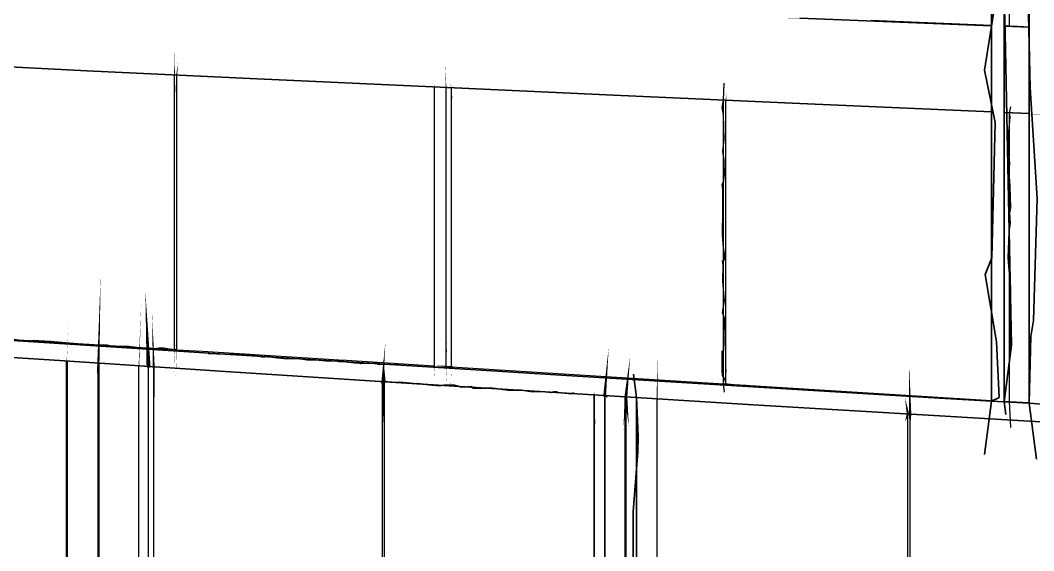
# Model space of a CAD drawing. Header units: inches. Extents: x -877 to 882, y -418 to 410.
# Drawn here: x -398.4 to -281.3, y -240.9 to -179.6 of the extents above; entities that cross this region are included whole.
import ezdxf

# ---------------------------------------------------------------- set-up
doc = ezdxf.new("R2010")
doc.units = ezdxf.units.IN
doc.header["$LTSCALE"] = 0.5
doc.header["$MEASUREMENT"] = 0
doc.layers.get('0').update_dxf_attribs({"lineweight": 18})
for name, color, linetype, lineweight in [('A-Glaz-Assm', 71, 'Continuous', 25), ('A-Glaz-Curt', 52, 'Continuous', 35), ('A-Glaz-Curt-Unit', 51, 'Continuous', 25), ('A-Wall', 113, 'Continuous', 35)]:
    doc.layers.add(name, color=color, linetype=linetype, lineweight=lineweight)

# ---------------------------------------------------------------- blocks, each defined once
blk = doc.blocks.new('*U12')
at = {"color": 7, "linetype": 'Continuous', "lineweight": -3}
for p, q in [((-283.94, -180.26), (-283.14, -180.29)), ((-283.14, -180.29), (-281.81, -180.34)), ((-377.37, -217.86), (-361.61, -218.84)), ((-361.61, -218.84), (-360.75, -218.89)), ((-360.75, -218.89), (-350.55, -219.53)), ((-349.64, -219.66), (-349.22, -219.69)), ((-316.88, -221.62), (-316.54, -221.64)), ((-328.52, -285.54), (-328.52, -223.11)), ((-324.84, -286.45), (-324.84, -223.34))]:
    blk.add_line(p, q, dxfattribs=at)
at = {"layer": 'A-Glaz-Assm', "color": 143, "linetype": 'Continuous', "lineweight": 25}
for p, q in [((-384.73, -315), (-384.73, -219.53)), ((-383.62, -315.14), (-383.62, -219.6)), ((-356.58, -293.88), (-356.58, -221.35)), ((-356.35, -293.91), (-356.35, -221.37))]:
    blk.add_line(p, q, dxfattribs=at)
at = {"layer": 'A-Glaz-Assm', "color": 141, "linetype": 'Continuous', "lineweight": 25}
blk.add_line((-383.02, -290.93), (-383.02, -219.64), dxfattribs=at)
at = {"layer": 'A-Glaz-Curt', "color": 143, "linetype": 'Continuous', "lineweight": 35}
for p, q in [((-286.16, -223.62), (-286.16, 270.95)), ((-284.71, -223.7), (-284.71, 271.19)), ((-281.81, -223.87), (-281.81, 271.68)), ((-308.34, -179.35), (-286.16, -180.22)), ((-286.16, -190.19), (-286.16, -180.22)), ((-286.16, -180.22), (-286.16, -180.22)), ((-284.71, -180.28), (-284.1, -180.25)), ((-284.71, -190.25), (-284.71, -180.28)), ((-284.71, -180.28), (-283.75, -180.32)), ((-283.75, -180.32), (-282.78, -180.36)), ((-282.78, -180.36), (-281.81, -180.39)), ((-281.81, -190.38), (-281.81, -180.39)), ((-281.81, -180.39), (-281.81, -180.39)), ((-409.82, -184.5), (-390.74, -185.42)), ((-390.74, -185.42), (-371.06, -186.36)), ((-371.06, -186.36), (-350.77, -187.3)), ((-350.77, -187.3), (-329.87, -188.25)), ((-329.87, -188.25), (-308.34, -189.22)), ((-308.34, -189.22), (-286.16, -190.19)), ((-286.16, -190.19), (-286.16, -190.19)), ((-284.71, -190.25), (-283.75, -190.29)), ((-283.75, -190.29), (-282.78, -190.34)), ((-282.78, -190.34), (-281.81, -190.38)), ((-281.81, -190.38), (-281.81, -190.38)), ((-409.81, -215.92), (-393.93, -216.96)), ((-412.52, -217.69), (-393.93, -218.93)), ((-393.93, -216.96), (-374.76, -218.2)), ((-393.93, -218.93), (-374.76, -220.18)), ((-374.76, -218.2), (-355.02, -219.44)), ((-374.76, -220.18), (-355.02, -221.45)), ((-355.02, -219.44), (-334.68, -220.7)), ((-334.68, -220.7), (-313.74, -221.98)), ((-355.02, -221.45), (-334.68, -222.73)), ((-313.74, -221.98), (-292.19, -223.26)), ((-334.68, -222.73), (-313.74, -224.03)), ((-332.11, -321.63), (-332.11, -222.89)), ((-330.89, -321.77), (-330.89, -222.97)), ((-328.44, -322.06), (-328.44, -223.12)), ((-327.22, -322.2), (-327.22, -223.19)), ((-292.19, -223.26), (-286.16, -223.62)), ((-286.16, -223.62), (-284.71, -223.7)), ((-284.71, -223.7), (-284.1, -223.66)), ((-284.69, -223.7), (-281.81, -223.87)), ((-313.74, -224.03), (-292.19, -225.33)), ((-281.81, -223.87), (-280.36, -223.96)), ((-292.19, -225.33), (-270.02, -226.65))]:
    blk.add_line(p, q, dxfattribs=at)
at = {"layer": 'A-Glaz-Curt-Unit', "color": 141, "linetype": 'Continuous', "lineweight": 25}
for p, q in [((-284.1, -180.25), (-284.1, -162.02)), ((-300.09, -179.59), (-286.16, -180.17)), ((-284.1, -180.25), (-283.94, -180.26)), ((-348.6, -219.65), (-348.6, -187.4)), ((-284.1, -223.66), (-284.1, -190.28)), ((-409.14, -215.88), (-380.62, -217.66)), ((-380.36, -217.67), (-377.38, -217.86)), ((-348.6, -219.65), (-317.16, -221.61)), ((-316.54, -221.64), (-286.16, -223.53)), ((-284.1, -223.66), (-281.81, -223.79))]:
    blk.add_line(p, q, dxfattribs=at)
at = {"layer": 'A-Glaz-Curt-Unit', "color": 143, "linetype": 'Continuous', "lineweight": 25}
for p, q in [((-380.62, -217.66), (-380.62, -185.9)), ((-380.36, -217.67), (-380.36, -185.92)), ((-350.55, -219.61), (-350.55, -187.31)), ((-349.22, -219.69), (-349.22, -187.37)), ((-317.16, -221.61), (-317.16, -188.82)), ((-316.88, -221.62), (-316.88, -188.83)), ((-380.62, -217.66), (-380.36, -217.67)), ((-350.55, -219.61), (-349.64, -219.66)), ((-349.22, -219.69), (-348.6, -219.65)), ((-317.16, -221.61), (-316.88, -221.62)), ((-295.83, -299.89), (-295.83, -225.11)), ((-295.57, -299.91), (-295.57, -225.13))]:
    blk.add_line(p, q, dxfattribs=at)
at = {"layer": 'A-Wall', "color": 254, "linetype": 'Continuous', "lineweight": 50}
for p, q in [((-393.08, -328.28), (-393.08, -218.99)), ((-389.42, -327.48), (-389.42, -219.23))]:
    blk.add_line(p, q, dxfattribs=at)
blk = doc.blocks.new('New Napkin Sketch')
at = {"layer": 'A-Wall', "color": 141, "linetype": 'Continuous', "lineweight": 25}
for p, q in [((-284.1, -180.25), (-284.1, -162.02)), ((-300.09, -179.59), (-286.16, -180.17)), ((-284.1, -180.25), (-283.94, -180.26)), ((-380.36, -217.67), (-377.38, -217.86)), ((-284.1, -223.66), (-281.81, -223.79))]:
    blk.add_line(p, q, dxfattribs=at)
at = {"layer": 'A-Wall', "color": 143, "linetype": 'Continuous', "lineweight": 35}
for p, q in [((-286.16, -190.19), (-286.16, -180.22)), ((-286.16, -180.22), (-286.16, -180.22)), ((-284.71, -180.28), (-284.1, -180.25)), ((-284.71, -190.25), (-284.71, -180.28)), ((-284.71, -180.28), (-283.75, -180.32)), ((-283.75, -180.32), (-282.78, -180.36)), ((-282.78, -180.36), (-281.81, -180.39)), ((-281.81, -190.38), (-281.81, -180.39)), ((-281.81, -180.39), (-281.81, -180.39)), ((-409.82, -184.5), (-390.74, -185.42)), ((-286.16, -190.19), (-286.16, -190.19)), ((-284.71, -190.25), (-283.75, -190.29)), ((-283.75, -190.29), (-282.78, -190.34)), ((-282.78, -190.34), (-281.81, -190.38)), ((-281.81, -190.38), (-281.81, -190.38)), ((-409.81, -215.92), (-393.93, -216.96)), ((-412.52, -217.69), (-393.93, -218.93)), ((-292.19, -223.26), (-286.16, -223.62)), ((-286.16, -223.62), (-284.71, -223.7)), ((-284.71, -223.7), (-284.1, -223.66)), ((-284.69, -223.7), (-281.81, -223.87)), ((-281.81, -223.87), (-280.36, -223.96))]:
    blk.add_line(p, q, dxfattribs=at)
at = {"layer": 'A-Wall', "color": 7, "linetype": 'Continuous', "lineweight": -3}
for p, q in [((-283.94, -180.26), (-283.14, -180.29)), ((-283.14, -180.29), (-281.81, -180.34)), ((-377.37, -217.86), (-361.61, -218.84)), ((-361.61, -218.84), (-360.75, -218.89)), ((-360.75, -218.89), (-350.55, -219.53)), ((-349.64, -219.66), (-349.22, -219.69)), ((-316.88, -221.62), (-316.54, -221.64))]:
    blk.add_line(p, q, dxfattribs=at)
at = {"layer": 'A-Wall', "color": 143, "linetype": 'Continuous', "lineweight": 25}
for p, q in [((-380.62, -217.66), (-380.36, -217.67)), ((-350.55, -219.61), (-349.64, -219.66)), ((-349.22, -219.69), (-348.6, -219.65)), ((-317.16, -221.61), (-316.88, -221.62))]:
    blk.add_line(p, q, dxfattribs=at)
at = {"layer": 'A-Wall', "color": 143, "linetype": 'Continuous', "lineweight": 35, "extrusion": (0, 0, -1)}
for points in [[(287, -229.79), (286.16, -223.62), (285.3, -223.18), (285.61, -216.78), (286.9, -208.98), (286.12, -207.05), (285.74, -191.4), (287, -185.37), (285.96, -178.8), (286.44, -166.69), (286.77, -162.46), (285.38, -161.97), (286.79, -157.06), (285.69, -138.25), (285.87, -124.1), (287.08, -106.94), (286.03, -97.86), (286.95, -85.21), (287.04, -83.21), (286.69, -68.54), (286.07, -61.47), (285.79, -44.9)], [(280.97, -230.32), (281.81, -223.87), (281.62, -216.13), (281.32, -214.31), (280.89, -200.2), (281.71, -187.42), (282.06, -172.18), (280.91, -169.32), (282.52, -169.04), (281.35, -163.41), (282.52, -152.68), (282.35, -145.41), (282.26, -135.34), (281.27, -127.74), (281.18, -112.76), (280.94, -97.55), (282.1, -79.29), (281.63, -68.27), (280.97, -57.12), (280.95, -56.31), (281.21, -56.09), (282.72, -37.93)], [(284.51, -225.17), (284.71, -223.7), (283.86, -217.16), (284.24, -198.32), (284.63, -179.2), (285.35, -171.23), (285.35, -166.39), (283.87, -156.95), (283.92, -138.18), (284.81, -128.39), (284.32, -122.19), (284.27, -120.32), (283.94, -114.33), (283.89, -99.96), (284.99, -82.83), (285.13, -72.85), (283.95, -63.76), (284.84, -60.3), (283.92, -50.6), (284.84, -39.42)], [(376.73, -218.11), (374.76, -218.2), (374.19, -218.21), (373.31, -218.2), (371.37, -218.33), (370.27, -218.53), (370.16, -218.43), (368.71, -218.63), (367.59, -218.73), (366.29, -218.68), (366.02, -218.72), (365.33, -218.83), (364.27, -218.86), (363.14, -218.95), (361.68, -218.98), (361.58, -219.02), (361.01, -219.03), (360.55, -219.1), (359.38, -219.22), (359.35, -219.11), (359.1, -219.25), (357.28, -219.24), (357.08, -219.34), (356.27, -219.36), (355.02, -219.44), (354.46, -219.44)], [(356.45, -221.33), (355.02, -221.45), (354.58, -221.43), (352.59, -221.62), (352.54, -221.58), (351.21, -221.75), (349.96, -221.85), (349.5, -221.79), (348.28, -221.79), (347.4, -222.01), (346.27, -221.94), (346.17, -222.08), (346.05, -222.11), (345.14, -222.16), (344.1, -222.08), (342.08, -222.35), (340.49, -222.37), (339.18, -222.54), (338.12, -222.49), (337.02, -222.62), (336.78, -222.55), (336.47, -222.55), (336.32, -222.62), (334.74, -222.76), (334.68, -222.73), (334.4, -222.67)], [(327.58, -246.24), (327.6, -236.41), (327.04, -229.47), (327, -227.69), (327.22, -223.19), (327.54, -220.5)]]:
    blk.add_lwpolyline(points, dxfattribs=at)
for points in [[(309.77, -179.35, 0, 0.0717, 0), (308.34, -179.35, 0.0717, 0, 0), (306.54, -179.36, 0, 0, 0), (304.5, -179.47, 0, 0, 0), (303.23, -179.54, 0, 0, 0), (301.72, -179.54, 0, 0, 0), (299.99, -179.58, 0, 0, 0), (299.26, -179.68, 0, 0, 0), (298.11, -179.69, 0, 0, 0), (295.97, -179.75, 0, 0, 0), (293.79, -179.99, 0, 0, 0), (293.37, -179.86, 0, 0, 0), (293.26, -179.88, 0, 0, 0), (292.73, -180.02, 0, 0, 0), (291.44, -180.1, 0, 0, 0), (290.11, -180.14, 0, 0, 0), (289.84, -180.11, 0, 0, 0), (288.33, -180.11, 0, 0, 0), (287.05, -180.12, 0, 0.0464, 0), (286.16, -180.22, 0.0464, 0, 0), (286.12, -180.21, 0, 0, 0)], [(392.37, -185.29, 0, 0.00691, 0), (390.74, -185.42, 0.00691, 0, 0), (389.46, -185.53, 0, 0, 0), (389.28, -185.57, 0, 0, 0), (388.1, -185.59, 0, 0, 0), (386.34, -185.54, 0, 0, 0), (386.12, -185.72, 0, 0, 0), (384.98, -185.75, 0, 0, 0), (384.72, -185.71, 0, 0, 0), (382.84, -185.8, 0, 0, 0), (381.39, -185.87, 0, 0, 0), (381.08, -185.91, 0, 0, 0), (379.98, -185.94, 0, 0, 0), (378.17, -185.95, 0, 0, 0), (377.89, -186.12, 0, 0, 0), (376.15, -186.08, 0, 0, 0), (375.7, -186.11, 0, 0, 0), (375, -186.07, 0, 0, 0), (374.15, -186.13, 0, 0, 0), (373.88, -186.32, 0, 0, 0), (372.76, -186.24, 0, 0.0852, 0), (371.06, -186.36, 0.0852, 0, 0), (370.84, -186.31, 0, 0, 0)], [(372.09, -186.28, 0, 0.0275, 0), (371.06, -186.36, 0.0275, 0, 0), (369.92, -186.31, 0, 0, 0), (369.48, -186.37, 0, 0, 0), (368.78, -186.45, 0, 0, 0), (367.83, -186.51, 0, 0, 0), (366.19, -186.59, 0, 0, 0), (364.69, -186.65, 0, 0, 0), (362.73, -186.77, 0, 0, 0), (362.59, -186.67, 0, 0, 0), (361.96, -186.85, 0, 0, 0), (361.02, -186.84, 0, 0, 0), (360.44, -186.87, 0, 0, 0), (359.51, -186.91, 0, 0, 0), (357.85, -187.03, 0, 0, 0), (357.23, -187.1, 0, 0, 0), (357.17, -186.93, 0, 0, 0), (356.41, -187.07, 0, 0, 0), (355.38, -187.13, 0, 0, 0), (354.73, -187.21, 0, 0, 0), (353.89, -187.07, 0, 0, 0), (353.06, -187.26, 0, 0, 0), (351.91, -187.26, 0, 0.0947, 0), (350.77, -187.3, 0.0947, 0, 0), (350.67, -187.39, 0, 0, 0)], [(352.43, -187.3, 0, 0.0405, 0), (350.77, -187.3, 0.0405, 0, 0), (350.11, -187.34, 0, 0, 0), (349.12, -187.3, 0, 0, 0), (347.58, -187.36, 0, 0, 0), (346.51, -187.48, 0, 0, 0), (345.3, -187.45, 0, 0, 0), (345.25, -187.61, 0, 0, 0), (343.61, -187.73, 0, 0, 0), (341.82, -187.76, 0, 0, 0), (340.57, -187.85, 0, 0, 0), (338.71, -187.8, 0, 0, 0), (337.29, -187.88, 0, 0, 0), (336.89, -187.96, 0, 0, 0), (336.46, -187.99, 0, 0, 0), (335.2, -188, 0, 0, 0), (333.58, -188.09, 0, 0, 0), (333.22, -188.16, 0, 0, 0), (331.75, -188.21, 0, 0, 0), (331.19, -188.14, 0, 0.0971, 0), (329.87, -188.25, 0.0971, 0, 0), (328.2, -188.34, 0, 0, 0)], [(331.82, -188.18, 0, 0.0227, 0), (329.87, -188.25, 0.0227, 0, 0), (329.35, -188.22, 0, 0, 0), (328.26, -188.33, 0, 0, 0), (327.94, -188.45, 0, 0, 0), (326.99, -188.35, 0, 0, 0), (325.75, -188.41, 0, 0, 0), (323.73, -188.43, 0, 0, 0), (322.31, -188.49, 0, 0, 0), (320.2, -188.67, 0, 0, 0), (319.98, -188.6, 0, 0, 0), (318.6, -188.67, 0, 0, 0), (317.49, -188.73, 0, 0, 0), (316.22, -188.96, 0, 0, 0), (315.53, -188.96, 0, 0, 0), (315.42, -188.93, 0, 0, 0), (314.15, -188.87, 0, 0, 0), (312.02, -189.04, 0, 0, 0), (309.9, -189.07, 0, 0.0448, 0), (308.34, -189.22, 0.0448, 0, 0), (307.84, -189.28, 0, 0, 0)], [(308.54, -189.27, 0, 0.102, 0), (308.34, -189.22, 0.102, 0, 0), (306.14, -189.35, 0, 0, 0), (304.91, -189.37, 0, 0, 0), (304.18, -189.35, 0, 0, 0), (302.17, -189.43, 0, 0, 0), (300.15, -189.66, 0, 0, 0), (299.12, -189.64, 0, 0, 0), (298, -189.61, 0, 0, 0), (296.08, -189.72, 0, 0, 0), (295.73, -189.85, 0, 0, 0), (295.73, -189.86, 0, 0, 0), (295.59, -189.73, 0, 0, 0), (294.14, -189.79, 0, 0, 0), (293.17, -189.91, 0, 0, 0), (292.36, -189.88, 0, 0, 0), (291.31, -189.93, 0, 0, 0), (290.24, -189.92, 0, 0, 0), (289.46, -189.96, 0, 0, 0), (289.32, -189.95, 0, 0, 0), (288.66, -190.18, 0, 0, 0), (287.42, -190.09, 0, 0.0589, 0), (286.16, -190.19, 0.0589, 0, 0), (286.16, -190.13, 0, 0, 0)], [(282.63, -190.44, 0, 0.0531, 0), (280.36, -190.44, 0.0531, 0, 0), (280.24, -190.46, 0, 0, 0), (279.32, -190.41, 0, 0, 0), (278.98, -190.47, 0, 0, 0), (278.3, -190.49, 0, 0, 0), (276.65, -190.53, 0, 0, 0), (276.28, -190.65, 0, 0, 0), (276.1, -190.58, 0, 0, 0), (274.37, -190.62, 0, 0, 0), (272.99, -190.84, 0, 0, 0), (271.74, -190.85, 0, 0, 0), (271.39, -190.81, 0, 0, 0), (269.37, -191.02, 0, 0, 0), (268.43, -191.03, 0, 0, 0), (267.34, -190.99, 0, 0, 0), (265.42, -191.13, 0, 0, 0), (263.94, -191.19, 0, 0, 0), (261.76, -191.19, 0, 0, 0), (261.74, -191.16, 0, 0, 0), (259.69, -191.25, 0, 0, 0), (257.44, -191.48, 0, 0.0592, 0), (257.11, -191.44, 0.0592, 0, 0), (255.37, -191.47, 0, 0, 0)], [(393.98, -216.88, 0, 0.0241, 0), (393.93, -216.96, 0.0241, 0, 0), (393.02, -217.07, 0, 0, 0), (391.49, -217.06, 0, 0, 0), (390.66, -217.17, 0, 0, 0), (388.94, -217.28, 0, 0, 0), (387.09, -217.31, 0, 0, 0), (386.24, -217.38, 0, 0, 0), (385.58, -217.49, 0, 0, 0), (383.75, -217.67, 0, 0, 0), (382.55, -217.64, 0, 0, 0), (380.82, -217.75, 0, 0, 0), (379.7, -217.94, 0, 0, 0), (378.1, -217.98, 0, 0, 0), (377.46, -218.01, 0, 0, 0), (376.15, -218.18, 0, 0, 0), (375.83, -218.16, 0, 0, 0), (375.35, -218.24, 0, 0, 0), (375.01, -218.23, 0, 0.0886, 0), (374.76, -218.2, 0.0886, 0, 0), (373.3, -218.35, 0, 0, 0)], [(331.11, -324.39, 0, 0.0344, 0), (330.89, -321.77, 0.0344, 0, 0), (331.35, -320.45, 0, 0, 0), (330.72, -315.14, 0, 0, 0), (330.64, -307.4, 0, 0, 0), (330.5, -298.97, 0, 0, 0), (330.91, -294.05, 0, 0, 0), (331.28, -290.47, 0, 0, 0), (331.27, -288.48, 0, 0, 0), (330.56, -282.75, 0, 0, 0), (330.97, -281.75, 0, 0, 0), (330.53, -274.95, 0, 0, 0), (330.44, -267.98, 0, 0, 0), (331.04, -258.41, 0, 0, 0), (331.17, -249.35, 0, 0, 0), (330.46, -240.71, 0, 0, 0), (330.99, -231.1, 0, 0, 0), (330.5, -223.21, 0, 0.327, 0), (330.89, -222.97, 0.327, 0, 0), (330.43, -217.44, 0, 0, 0)], [(395.72, -218.89, 0, 0.0811, 0), (393.93, -218.93, 0.0811, 0, 0), (392.12, -219.03, 0, 0, 0), (391.8, -218.99, 0, 0, 0), (390.79, -219.07, 0, 0, 0), (389.27, -219.19, 0, 0, 0), (387.77, -219.33, 0, 0, 0), (386.07, -219.38, 0, 0, 0), (385.6, -219.55, 0, 0, 0), (385.43, -219.52, 0, 0, 0), (383.56, -219.68, 0, 0, 0), (383.12, -219.73, 0, 0, 0), (382.23, -219.79, 0, 0, 0), (382.16, -219.66, 0, 0, 0), (382.09, -219.71, 0, 0, 0), (380.89, -219.83, 0, 0, 0), (380.41, -219.9, 0, 0, 0), (379.31, -219.9, 0, 0, 0), (378.3, -219.94, 0, 0, 0), (376.55, -220.15, 0, 0, 0), (375.23, -220.14, 0, 0, 0), (375.12, -220.22, 0, 0.0918, 0), (374.76, -220.18, 0.0918, 0, 0), (372.9, -220.4, 0, 0, 0)], [(328.7, -326.14, 0, 0.441, 0), (328.44, -322.06, 0.441, 0, 0), (328.84, -317.29, 0, 0, 0), (328.53, -309.6, 0, 0, 0), (328.3, -301.22, 0, 0, 0), (328.75, -297.25, 0, 0, 0), (328, -290.58, 0, 0, 0), (328.7, -282.25, 0, 0, 0), (328.56, -278, 0, 0, 0), (328.33, -272.36, 0, 0, 0), (328.37, -265.16, 0, 0, 0), (328.07, -261.36, 0, 0, 0), (328.86, -258.88, 0, 0, 0), (328.25, -249.18, 0, 0, 0), (328.43, -247.45, 0, 0, 0), (328.19, -237.76, 0, 0, 0), (328.18, -231.78, 0, 0, 0), (328.53, -230.1, 0, 0, 0), (328.61, -229.27, 0, 0, 0), (328.09, -226.54, 0, 0.34, 0), (328.44, -223.12, 0.34, 0, 0), (327.95, -218.5, 0, 0, 0)], [(375.26, -220.18, 0, 0.0524, 0), (374.76, -220.18, 0.0524, 0, 0), (374.69, -220.11, 0, 0, 0), (373.89, -220.25, 0, 0, 0), (373.08, -220.38, 0, 0, 0), (371.74, -220.34, 0, 0, 0), (369.98, -220.55, 0, 0, 0), (369.84, -220.58, 0, 0, 0), (368.94, -220.57, 0, 0, 0), (367.64, -220.56, 0, 0, 0), (365.91, -220.69, 0, 0, 0), (364.39, -220.9, 0, 0, 0), (363.86, -220.92, 0, 0, 0), (363.81, -220.95, 0, 0, 0), (361.98, -220.92, 0, 0, 0), (361.33, -220.99, 0, 0, 0), (360.94, -221.05, 0, 0, 0), (360.94, -221.01, 0, 0, 0), (359.83, -221.06, 0, 0, 0), (359.29, -221.17, 0, 0, 0), (358.51, -221.13, 0, 0, 0), (358.22, -221.33, 0, 0, 0), (356.55, -221.29, 0, 0.052, 0), (355.02, -221.45, 0.052, 0, 0), (354.78, -221.52, 0, 0, 0)], [(355.48, -219.49, 0, 0.0206, 0), (355.02, -219.44, 0.0206, 0, 0), (353.73, -219.58, 0, 0, 0), (352.62, -219.62, 0, 0, 0), (350.8, -219.63, 0, 0, 0), (350.54, -219.8, 0, 0, 0), (349.76, -219.69, 0, 0, 0), (349.33, -219.75, 0, 0, 0), (349.13, -219.73, 0, 0, 0), (347.97, -219.87, 0, 0, 0), (347.4, -219.87, 0, 0, 0), (347.22, -219.91, 0, 0, 0), (347.06, -219.88, 0, 0, 0), (346.46, -219.97, 0, 0, 0), (345.76, -220.05, 0, 0, 0), (344.31, -220.14, 0, 0, 0), (343.79, -220.2, 0, 0, 0), (342.28, -220.23, 0, 0, 0), (342.06, -220.3, 0, 0, 0), (340.34, -220.34, 0, 0, 0), (338.37, -220.45, 0, 0, 0), (336.47, -220.68, 0, 0, 0), (335.29, -220.72, 0, 0.1, 0), (334.68, -220.7, 0.1, 0, 0), (334.31, -220.79, 0, 0, 0)], [(335.26, -220.62, 0, 0.0098, 0), (334.68, -220.7, 0.0098, 0, 0), (334.22, -220.63, 0, 0, 0), (333.7, -220.77, 0, 0, 0), (333.06, -220.84, 0, 0, 0), (332.42, -220.8, 0, 0, 0), (332.25, -220.8, 0, 0, 0), (331.59, -220.93, 0, 0, 0), (330, -220.97, 0, 0, 0), (328.29, -221.05, 0, 0, 0), (326.93, -221.15, 0, 0, 0), (325.34, -221.26, 0, 0, 0), (323.4, -221.29, 0, 0, 0), (321.89, -221.53, 0, 0, 0), (321.62, -221.5, 0, 0, 0), (319.85, -221.62, 0, 0, 0), (319.29, -221.56, 0, 0, 0), (317.86, -221.79, 0, 0, 0), (316.46, -221.72, 0, 0, 0), (315.44, -221.82, 0, 0, 0), (314.41, -221.94, 0, 0.0365, 0), (313.74, -221.98, 0.0365, 0, 0), (312.84, -222.11, 0, 0, 0)], [(336.68, -222.55, 0, 0.0405, 0), (334.68, -222.73, 0.0405, 0, 0), (333.07, -222.88, 0, 0, 0), (332.48, -222.77, 0, 0, 0), (330.82, -223.03, 0, 0, 0), (330.67, -222.92, 0, 0, 0), (329.59, -222.98, 0, 0, 0), (328.38, -223.2, 0, 0, 0), (326.48, -223.16, 0, 0, 0), (324.49, -223.31, 0, 0, 0), (322.67, -223.39, 0, 0, 0), (321.91, -223.56, 0, 0, 0), (319.85, -223.62, 0, 0, 0), (318.29, -223.83, 0, 0, 0), (316.55, -223.84, 0, 0, 0), (315.81, -223.85, 0, 0, 0), (314.27, -224, 0, 0, 0), (313.86, -223.99, 0, 0.0628, 0), (313.74, -224.03, 0.0628, 0, 0), (312.61, -224.04, 0, 0, 0)], [(331.78, -330.95, 0, 0.332, 0), (332.11, -321.63, 0.332, 0, 0), (332.36, -314.72, 0, 0, 0), (332.43, -311.33, 0, 0, 0), (331.97, -305.42, 0, 0, 0), (332.13, -304.53, 0, 0, 0), (332.57, -295.92, 0, 0, 0), (331.76, -290.99, 0, 0, 0), (331.72, -282.66, 0, 0, 0), (331.9, -273.67, 0, 0, 0), (331.75, -268.66, 0, 0, 0), (332.08, -260.7, 0, 0, 0), (332.44, -252.17, 0, 0, 0), (331.81, -252.04, 0, 0, 0), (332.5, -242.57, 0, 0, 0), (332.11, -238.71, 0, 0, 0), (331.91, -235.58, 0, 0, 0), (331.97, -226.65, 0, 0.119, 0), (332.11, -222.89, 0.119, 0, 0), (332.11, -222.59, 0, 0, 0)], [(314.25, -221.85, 0, 0.0525, 0), (313.74, -221.98, 0.0525, 0, 0), (312.57, -222.05, 0, 0, 0), (312.01, -221.98, 0, 0, 0), (309.94, -222.25, 0, 0, 0), (308.66, -222.29, 0, 0, 0), (307.54, -222.38, 0, 0, 0), (307.06, -222.42, 0, 0, 0), (306.18, -222.37, 0, 0, 0), (305.74, -222.42, 0, 0, 0), (304.52, -222.49, 0, 0, 0), (303.23, -222.65, 0, 0, 0), (302.18, -222.77, 0, 0, 0), (300.25, -222.79, 0, 0, 0), (300.18, -222.86, 0, 0, 0), (298.91, -222.96, 0, 0, 0), (298.26, -222.91, 0, 0, 0), (297.4, -222.94, 0, 0, 0), (297.23, -222.87, 0, 0, 0), (295.94, -223.02, 0, 0, 0), (293.89, -223.25, 0, 0, 0), (293.69, -223.2, 0, 0, 0), (292.54, -223.25, 0, 0.0242, 0), (292.19, -223.26, 0.0242, 0, 0), (291.03, -223.25, 0, 0, 0)], [(315.48, -223.99, 0, 0.0548, 0), (313.74, -224.03, 0.0548, 0, 0), (313.34, -224.11, 0, 0, 0), (311.26, -224.17, 0, 0, 0), (310.75, -224.21, 0, 0, 0), (310.41, -224.13, 0, 0, 0), (308.96, -224.27, 0, 0, 0), (307.39, -224.31, 0, 0, 0), (305.58, -224.46, 0, 0, 0), (303.78, -224.67, 0, 0, 0), (302.56, -224.65, 0, 0, 0), (300.88, -224.8, 0, 0, 0), (299.8, -224.84, 0, 0, 0), (298.87, -224.97, 0, 0, 0), (296.89, -225.05, 0, 0, 0), (295.77, -225.17, 0, 0, 0), (295.53, -225.04, 0, 0, 0), (294.65, -225.24, 0, 0, 0), (292.56, -225.25, 0, 0, 0), (292.5, -225.37, 0, 0, 0), (292.25, -225.28, 0, 0.0641, 0), (292.19, -225.33, 0.0641, 0, 0), (290.38, -225.35, 0, 0, 0)], [(293.07, -225.27, 0, 0.105, 0), (292.19, -225.33, 0.105, 0, 0), (291.9, -225.29, 0, 0, 0), (289.98, -225.44, 0, 0, 0), (288.88, -225.45, 0, 0, 0), (288.3, -225.52, 0, 0, 0), (287.29, -225.72, 0, 0, 0), (285.72, -225.72, 0, 0, 0), (284.69, -225.81, 0, 0, 0), (284.17, -225.72, 0, 0, 0), (282.51, -225.83, 0, 0, 0), (281.91, -225.95, 0, 0, 0), (279.71, -226.04, 0, 0, 0), (278.19, -226.11, 0, 0, 0), (276.54, -226.36, 0, 0, 0), (274.37, -226.43, 0, 0, 0), (273.03, -226.39, 0, 0, 0), (271.24, -226.53, 0, 0, 0), (270.3, -226.72, 0, 0.0348, 0), (270.02, -226.65, 0.0348, 0, 0), (268.89, -226.69, 0, 0, 0)]]:
    blk.add_lwpolyline(points, format="xyseb", dxfattribs=at)
at = {"layer": 'A-Wall', "color": 143, "linetype": 'Continuous', "lineweight": 25, "extrusion": (0, 0, -1)}
for points in [[(380.7, -220.31, 0, 0.0412, 0), (380.62, -217.66, 0.0412, 0, 0), (380.51, -216.95, 0, 0, 0), (380.53, -214.1, 0, 0, 0), (380.62, -212.54, 0, 0, 0), (380.66, -209.95, 0, 0, 0), (380.68, -206.98, 0, 0, 0), (380.55, -206.65, 0, 0, 0), (380.6, -204.86, 0, 0, 0), (380.52, -202.63, 0, 0, 0), (380.62, -200.95, 0, 0, 0), (380.64, -197.82, 0, 0, 0), (380.7, -196.7, 0, 0, 0), (380.69, -194.38, 0, 0, 0), (380.49, -194, 0, 0, 0), (380.76, -193.1, 0, 0, 0), (380.51, -192.71, 0, 0, 0), (380.59, -191.01, 0, 0, 0), (380.51, -188.41, 0, 0.101, 0), (380.62, -185.9, 0.101, 0, 0), (380.63, -182.82, 0, 0, 0)], [(380.47, -220.78, 0, 0.0435, 0), (380.36, -217.67, 0.0435, 0, 0), (380.42, -216.9, 0, 0, 0), (380.47, -213.84, 0, 0, 0), (380.2, -210.73, 0, 0, 0), (380.43, -208.03, 0, 0, 0), (380.24, -205, 0, 0, 0), (380.26, -203.6, 0, 0, 0), (380.44, -201.08, 0, 0, 0), (380.42, -200.66, 0, 0, 0), (380.51, -197.66, 0, 0, 0), (380.51, -196.42, 0, 0, 0), (380.22, -195.26, 0, 0, 0), (380.27, -195.05, 0, 0, 0), (380.22, -193.68, 0, 0, 0), (380.35, -193.59, 0, 0, 0), (380.49, -190.64, 0, 0, 0), (380.38, -190.12, 0, 0, 0), (380.42, -189.05, 0, 0, 0), (380.37, -188.14, 0, 0, 0), (380.36, -187.38, 0, 0.136, 0), (380.36, -185.92, 0.136, 0, 0), (380.23, -184.56, 0, 0, 0)], [(349.07, -222.29, 0, 0.0351, 0), (349.22, -219.69, 0.0351, 0, 0), (349.09, -216.71, 0, 0, 0), (349.19, -213.83, 0, 0, 0), (349.16, -213.2, 0, 0, 0), (349.25, -211.61, 0, 0, 0), (349.17, -210.22, 0, 0, 0), (349.34, -208.92, 0, 0, 0), (349.35, -208.52, 0, 0, 0), (349.18, -208.43, 0, 0, 0), (349.13, -207.51, 0, 0, 0), (349.32, -205.74, 0, 0, 0), (349.13, -205.56, 0, 0, 0), (349.08, -203.45, 0, 0, 0), (349.09, -200.59, 0, 0, 0), (349.31, -198.94, 0, 0, 0), (349.35, -198.7, 0, 0, 0), (349.08, -196.01, 0, 0, 0), (349.07, -192.94, 0, 0, 0), (349.15, -190.67, 0, 0, 0), (349.26, -189.17, 0, 0, 0), (349.15, -188.72, 0, 0.0727, 0), (349.22, -187.37, 0.0727, 0, 0), (349.36, -184.52, 0, 0, 0)], [(350.62, -221.04, 0, 0.0485, 0), (350.55, -219.61, 0.0485, 0, 0), (350.52, -219.28, 0, 0, 0), (350.47, -218.12, 0, 0, 0), (350.53, -216.01, 0, 0, 0), (350.67, -213.19, 0, 0, 0), (350.43, -212.3, 0, 0, 0), (350.39, -209.14, 0, 0, 0), (350.65, -209.05, 0, 0, 0), (350.4, -205.99, 0, 0, 0), (350.4, -203.85, 0, 0, 0), (350.48, -200.97, 0, 0, 0), (350.68, -198.49, 0, 0, 0), (350.5, -196.8, 0, 0, 0), (350.42, -193.73, 0, 0, 0), (350.62, -191.11, 0, 0, 0), (350.51, -188.33, 0, 0.0265, 0), (350.55, -187.31, 0.0265, 0, 0), (350.56, -185.75, 0, 0, 0)], [(316.97, -221.7, 0, 0.0438, 0), (316.88, -221.62, 0.0438, 0, 0), (316.77, -219.28, 0, 0, 0), (316.93, -216.2, 0, 0, 0), (316.89, -213.86, 0, 0, 0), (316.8, -210.78, 0, 0, 0), (316.99, -207.77, 0, 0, 0), (317.02, -205.82, 0, 0, 0), (316.82, -204.87, 0, 0, 0), (316.82, -202.32, 0, 0, 0), (316.94, -199.39, 0, 0, 0), (316.74, -199.15, 0, 0, 0), (316.89, -196.39, 0, 0, 0), (316.84, -196.29, 0, 0, 0), (317.04, -193.6, 0, 0, 0), (316.95, -191.76, 0, 0.0966, 0), (316.88, -188.83, 0.0966, 0, 0), (316.8, -188.02, 0, 0, 0)], [(383.44, -317.85, 0, 0.334, 0), (383.62, -315.14, 0.334, 0, 0), (383.89, -313.63, 0, 0, 0), (383.43, -312.88, 0, 0, 0), (383.72, -303.93, 0, 0, 0), (383.25, -294.69, 0, 0, 0), (383.94, -290.08, 0, 0, 0), (383.66, -287.79, 0, 0, 0), (383.46, -279.47, 0, 0, 0), (384.07, -273.29, 0, 0, 0), (383.23, -267.3, 0, 0, 0), (383.37, -258.06, 0, 0, 0), (383.8, -256.84, 0, 0, 0), (383.94, -248.87, 0, 0, 0), (384.01, -246.34, 0, 0, 0), (383.91, -237.08, 0, 0, 0), (383.51, -229.6, 0, 0, 0), (383.61, -225.08, 0, 0, 0), (383.54, -223.18, 0, 0, 0), (383.73, -219.86, 0, 0.465, 0), (383.62, -219.6, 0.465, 0, 0), (383.99, -210.94, 0, 0, 0)], [(384.94, -315.24, 0, 0.234, 0), (384.73, -315, 0.234, 0, 0), (384.48, -314.3, 0, 0, 0), (384.94, -304.93, 0, 0, 0), (384.32, -303.98, 0, 0, 0), (384.53, -297.54, 0, 0, 0), (384.31, -290.31, 0, 0, 0), (384.5, -284.57, 0, 0, 0), (384.4, -284.14, 0, 0, 0), (384.34, -277.37, 0, 0, 0), (384.56, -275.42, 0, 0, 0), (385.17, -271.51, 0, 0, 0), (385.09, -271.44, 0, 0, 0), (384.63, -267.65, 0, 0, 0), (384.75, -263.41, 0, 0, 0), (384.39, -262.61, 0, 0, 0), (384.35, -254.61, 0, 0, 0), (384.58, -245.87, 0, 0, 0), (384.75, -237.01, 0, 0, 0), (384.91, -233.75, 0, 0, 0), (384.84, -224.71, 0, 0.0738, 0), (384.73, -219.53, 0.0738, 0, 0), (384.46, -212.16, 0, 0, 0)], [(356.68, -300.37, 0, 0.231, 0), (356.58, -293.88, 0.231, 0, 0), (356.75, -292.54, 0, 0, 0), (356.25, -289.32, 0, 0, 0), (356.36, -288.09, 0, 0, 0), (356.59, -281.17, 0, 0, 0), (356.7, -276.06, 0, 0, 0), (356.92, -273.64, 0, 0, 0), (356.86, -268.26, 0, 0, 0), (356.46, -267.91, 0, 0, 0), (356.29, -261.25, 0, 0, 0), (356.55, -257.22, 0, 0, 0), (356.9, -252.78, 0, 0, 0), (356.33, -245.73, 0, 0, 0), (356.58, -243.36, 0, 0, 0), (356.35, -237.56, 0, 0, 0), (356.32, -234.32, 0, 0, 0), (356.4, -227.21, 0, 0.248, 0), (356.58, -221.35, 0.248, 0, 0), (356.24, -216.79, 0, 0, 0)], [(356.42, -298.01, 0, 0.347, 0), (356.35, -293.91, 0.347, 0, 0), (356.03, -288.26, 0, 0, 0), (356.06, -286.06, 0, 0, 0), (356.66, -284.12, 0, 0, 0), (356.7, -280.74, 0, 0, 0), (356.35, -276.85, 0, 0, 0), (356.68, -274.24, 0, 0, 0), (356.66, -267.96, 0, 0, 0), (356, -266.36, 0, 0, 0), (356.3, -260.2, 0, 0, 0), (356.35, -255.16, 0, 0, 0), (356.16, -247.94, 0, 0, 0), (356.65, -244.55, 0, 0, 0), (356.34, -240.2, 0, 0, 0), (356.01, -237.02, 0, 0, 0), (356.31, -232.84, 0, 0, 0), (356.4, -230.35, 0, 0, 0), (356.25, -227.69, 0, 0, 0), (356.28, -225.86, 0, 0, 0), (356.04, -221.47, 0, 0.278, 0), (356.35, -221.37, 0.278, 0, 0), (356.49, -218.53, 0, 0, 0)], [(295.31, -303.66, 0, 0.0223, 0), (295.57, -299.91, 0.0223, 0, 0), (295.53, -296.54, 0, 0, 0), (295.22, -293.94, 0, 0, 0), (295.78, -293.02, 0, 0, 0), (295.3, -289.95, 0, 0, 0), (295.75, -287.68, 0, 0, 0), (295.32, -286.13, 0, 0, 0), (295.8, -281.65, 0, 0, 0), (295.58, -275.2, 0, 0, 0), (295.76, -274.86, 0, 0, 0), (295.51, -267.94, 0, 0, 0), (295.49, -262.49, 0, 0, 0), (295.27, -260.9, 0, 0, 0), (295.86, -256.74, 0, 0, 0), (295.62, -256.27, 0, 0, 0), (295.64, -249.82, 0, 0, 0), (295.57, -242.84, 0, 0, 0), (295.91, -235.65, 0, 0, 0), (295.86, -230.28, 0, 0, 0), (295.66, -227.7, 0, 0.256, 0), (295.57, -225.13, 0.256, 0, 0), (295.69, -219.37, 0, 0, 0)], [(295.53, -303.02, 0, 0.183, 0), (295.83, -299.89, 0.183, 0, 0), (295.61, -296.99, 0, 0, 0), (295.81, -296, 0, 0, 0), (295.54, -289.85, 0, 0, 0), (295.46, -286.85, 0, 0, 0), (295.53, -283.78, 0, 0, 0), (296.01, -282.82, 0, 0, 0), (295.66, -280.25, 0, 0, 0), (295.87, -275.53, 0, 0, 0), (295.6, -268.46, 0, 0, 0), (295.75, -261.32, 0, 0, 0), (296.18, -255.91, 0, 0, 0), (295.71, -251.9, 0, 0, 0), (295.91, -247.49, 0, 0, 0), (296.16, -243.75, 0, 0, 0), (295.75, -237.72, 0, 0, 0), (295.53, -234.89, 0, 0, 0), (296.12, -229.88, 0, 0, 0), (296.18, -226.02, 0, 0.283, 0), (295.83, -225.11, 0.283, 0, 0), (296.18, -223.21, 0, 0, 0)]]:
    blk.add_lwpolyline(points, format="xyseb", dxfattribs=at)
at = {"layer": 'A-Wall', "color": 141, "linetype": 'Continuous', "lineweight": 25, "extrusion": (0, 0, -1)}
for points in [[(348.72, -222.78, 0, 0.0126, 0), (348.6, -219.65, 0.0126, 0, 0), (348.75, -218.36, 0, 0, 0), (348.52, -216.01, 0, 0, 0), (348.74, -212.81, 0, 0, 0), (348.47, -210.62, 0, 0, 0), (348.45, -209.62, 0, 0, 0), (348.69, -206.45, 0, 0, 0), (348.55, -203.26, 0, 0, 0), (348.52, -201.66, 0, 0, 0), (348.69, -200.97, 0, 0, 0), (348.56, -198.81, 0, 0, 0), (348.67, -198.12, 0, 0, 0), (348.73, -195.08, 0, 0, 0), (348.68, -191.85, 0, 0, 0), (348.49, -188.96, 0, 0.0701, 0), (348.6, -187.4, 0.0701, 0, 0), (348.74, -186.95, 0, 0, 0)], [(383, -296.02, 0, 0.291, 0), (383.02, -290.93, 0.291, 0, 0), (383.16, -284.98, 0, 0, 0), (382.91, -283.77, 0, 0, 0), (382.68, -282.85, 0, 0, 0), (382.83, -279.02, 0, 0, 0), (383.33, -275.3, 0, 0, 0), (382.93, -274.98, 0, 0, 0), (383.23, -269.33, 0, 0, 0), (382.81, -269.28, 0, 0, 0), (382.76, -268.22, 0, 0, 0), (383.22, -262.12, 0, 0, 0), (382.93, -256.02, 0, 0, 0), (382.89, -254.71, 0, 0, 0), (383.29, -249.24, 0, 0, 0), (382.71, -244.59, 0, 0, 0), (383.31, -238.41, 0, 0, 0), (382.87, -236.82, 0, 0, 0), (383.07, -233.09, 0, 0, 0), (383.07, -228.93, 0, 0, 0), (382.75, -224.93, 0, 0, 0), (382.9, -223.68, 0, 0.223, 0), (383.02, -219.64, 0.223, 0, 0), (383.21, -213.52, 0, 0, 0)], [(350.49, -219.47, 0, 0.148, 0), (348.6, -219.65, 0.148, 0, 0), (348.25, -219.66, 0, 0, 0), (346.96, -219.61, 0, 0, 0), (344.93, -220.03, 0, 0, 0), (343.04, -219.9, 0, 0, 0), (340.48, -220.03, 0, 0, 0), (337.81, -220.25, 0, 0, 0), (336.23, -220.44, 0, 0, 0), (333.76, -220.5, 0, 0, 0), (333.36, -220.75, 0, 0, 0), (332.65, -220.64, 0, 0, 0), (332.53, -220.7, 0, 0, 0), (331.97, -220.59, 0, 0, 0), (329.4, -220.94, 0, 0, 0), (329.23, -220.8, 0, 0, 0), (328.53, -220.94, 0, 0, 0), (325.74, -221.16, 0, 0, 0), (323.38, -221.22, 0, 0, 0), (322.98, -221.09, 0, 0, 0), (320.96, -221.35, 0, 0, 0), (318.66, -221.62, 0, 0, 0), (317.33, -221.69, 0, 0.154, 0), (317.16, -221.61, 0.154, 0, 0), (315.78, -221.67, 0, 0, 0)], [(318.38, -221.49, 0, 0.025, 0), (316.54, -221.64, 0.025, 0, 0), (313.86, -221.77, 0, 0, 0), (310.87, -222.09, 0, 0, 0), (307.86, -222.27, 0, 0, 0), (305.72, -222.42, 0, 0, 0), (305.26, -222.3, 0, 0, 0), (303.08, -222.37, 0, 0, 0), (301.12, -222.67, 0, 0, 0), (298.5, -222.66, 0, 0, 0), (295.9, -223.06, 0, 0, 0), (293.83, -223, 0, 0, 0), (291.05, -223.23, 0, 0, 0), (290.01, -223.34, 0, 0, 0), (289.58, -223.29, 0, 0, 0), (288.41, -223.54, 0, 0, 0), (288.07, -223.32, 0, 0, 0), (286.21, -223.52, 0, 0.115, 0), (286.16, -223.53, 0.115, 0, 0), (285.52, -223.45, 0, 0, 0)]]:
    blk.add_lwpolyline(points, format="xyseb", dxfattribs=at)
at = {"layer": 'A-Wall', "color": 143, "linetype": 'Continuous', "lineweight": 25, "extrusion": (0, 0, -1)}
blk.add_lwpolyline([(317.05, -222.58), (317.16, -221.61), (317.13, -221.24), (317, -221.03), (317.28, -220.66), (317.32, -220.13), (317.29, -217.85), (317.13, -217.74), (317.09, -216.79), (317.03, -214.01), (317.26, -213.38), (317.05, -212.03), (317.22, -209.75), (317.2, -207.93), (317.27, -207.42), (317.03, -207.3), (317, -206.77), (317.14, -205.88), (317.27, -204.39), (317.24, -201.63), (317.22, -199.17), (317.29, -198.56), (317.11, -198.15), (317.01, -197), (317.09, -196.57), (317.08, -195.72), (317.24, -194.78), (317.13, -193.74), (317.09, -193.43), (317.15, -190.51), (317.29, -189.66), (317.16, -188.82), (317.07, -186.88)], dxfattribs=at)
at = {"layer": 'A-Wall', "color": 141, "linetype": 'Continuous', "lineweight": 25, "extrusion": (0, 0, -1)}
for points in [[(283.94, -226.67), (284.1, -223.66), (284.1, -222.4), (284.1, -219.11), (284.07, -218.62), (284.02, -218.27), (283.95, -216.09), (283.99, -215.26), (283.94, -214.6), (284.02, -212.54), (284, -210.56), (283.95, -210.49), (284.17, -208.05), (284.26, -207.03), (284.13, -204.1), (283.99, -203.06), (284.07, -201.87), (283.94, -201.27), (284.03, -198.78), (284.12, -197.1), (284.04, -196.1), (284.08, -195.64), (284.23, -193.43), (284.22, -192.89), (284, -190.79), (284.1, -190.28), (283.95, -189.61)], [(399.62, -216.37), (397.61, -216.67), (396.94, -216.58), (394.96, -216.69), (392.3, -216.91), (389.9, -217.14), (389.41, -217.08), (388.41, -217.12), (387.69, -217.26), (386.25, -217.26), (386.26, -217.38), (386.24, -217.22), (386.21, -217.22), (384.03, -217.49), (383.68, -217.47), (383, -217.54), (382.13, -217.43), (380.62, -217.66), (380.38, -217.59)]]:
    blk.add_lwpolyline(points, dxfattribs=at)
at = {"layer": 'A-Wall', "color": 254, "linetype": 'Continuous', "lineweight": 50, "extrusion": (0, 0, -1)}
for points in [[(389.72, -330.68, 0, 0.285, 0), (389.42, -327.48, 0.285, 0, 0), (389.74, -317.76, 0, 0, 0), (389.21, -307.19, 0, 0, 0), (389.41, -299.08, 0, 0, 0), (389.47, -294.6, 0, 0, 0), (389.74, -284.93, 0, 0, 0), (388.88, -282.22, 0, 0, 0), (389.03, -281.2, 0, 0, 0), (389.19, -276.1, 0, 0, 0), (388.92, -273.38, 0, 0, 0), (389.12, -268.76, 0, 0, 0), (389.89, -259.9, 0, 0, 0), (389.85, -250.73, 0, 0, 0), (389.15, -248.92, 0, 0, 0), (389.09, -244.83, 0, 0, 0), (389.1, -237.39, 0, 0, 0), (389.56, -230.09, 0, 0, 0), (389.59, -220.55, 0, 0.254, 0), (389.42, -219.23, 0.254, 0, 0), (389.16, -209.21, 0, 0, 0)], [(392.72, -333.26, 0, 0.258, 0), (393.08, -328.28, 0.258, 0, 0), (393.58, -320.99, 0, 0, 0), (393.49, -319.78, 0, 0, 0), (393.17, -314.22, 0, 0, 0), (392.86, -306.95, 0, 0, 0), (393.44, -297.22, 0, 0, 0), (392.75, -288.5, 0, 0, 0), (393.37, -282.39, 0, 0, 0), (393.07, -273.35, 0, 0, 0), (392.88, -264.99, 0, 0, 0), (393.56, -259.52, 0, 0, 0), (392.84, -252.69, 0, 0, 0), (393.43, -247.3, 0, 0, 0), (392.67, -237.48, 0, 0, 0), (392.86, -230.27, 0, 0, 0), (393.28, -225.22, 0, 0, 0), (393.58, -219.15, 0, 0.0201, 0), (393.08, -218.99, 0.0201, 0, 0), (392.82, -214.21, 0, 0, 0)]]:
    blk.add_lwpolyline(points, format="xyseb", dxfattribs=at)
at = {"layer": 'A-Wall', "color": 7, "linetype": 'Continuous', "lineweight": -3, "extrusion": (0, 0, -1)}
for points in [[(324.54, -292.32, 0, 0.216, 0), (324.84, -286.45, 0.216, 0, 0), (324.78, -285.68, 0, 0, 0), (324.85, -284.62, 0, 0, 0), (324.96, -280.25, 0, 0, 0), (324.88, -279.98, 0, 0, 0), (324.78, -273.91, 0, 0, 0), (325.07, -273.68, 0, 0, 0), (325.14, -268, 0, 0, 0), (324.79, -265.16, 0, 0, 0), (324.7, -263.51, 0, 0, 0), (324.67, -258.98, 0, 0, 0), (325.03, -254.28, 0, 0, 0), (325.1, -253.86, 0, 0, 0), (325.11, -253.18, 0, 0, 0), (324.62, -247.5, 0, 0, 0), (324.69, -241.59, 0, 0, 0), (324.72, -236.3, 0, 0, 0), (324.94, -235.25, 0, 0, 0), (324.98, -230.27, 0, 0, 0), (325.11, -229.8, 0, 0, 0), (324.67, -223.55, 0, 0.114, 0), (324.84, -223.34, 0.114, 0, 0), (324.78, -218.81, 0, 0, 0)], [(328.6, -288.64, 0, 0.248, 0), (328.52, -285.54, 0.248, 0, 0), (328.49, -284.72, 0, 0, 0), (328.63, -278.75, 0, 0, 0), (328.42, -275.63, 0, 0, 0), (328.68, -271.92, 0, 0, 0), (328.33, -270.3, 0, 0, 0), (328.23, -267.73, 0, 0, 0), (328.43, -262.62, 0, 0, 0), (328.81, -262.5, 0, 0, 0), (328.31, -258.93, 0, 0, 0), (328.79, -256.09, 0, 0, 0), (328.7, -254.2, 0, 0, 0), (328.67, -253.76, 0, 0, 0), (328.45, -250.44, 0, 0, 0), (328.75, -245.35, 0, 0, 0), (328.7, -243.41, 0, 0, 0), (328.37, -239.14, 0, 0, 0), (328.69, -235.93, 0, 0, 0), (328.68, -232.05, 0, 0, 0), (328.34, -231.02, 0, 0, 0), (328.72, -227.02, 0, 0.141, 0), (328.52, -223.11, 0.141, 0, 0), (328.5, -222.36, 0, 0, 0)]]:
    blk.add_lwpolyline(points, format="xyseb", dxfattribs=at)

msp = doc.modelspace()

# ---------------------------------------------------------------- block references
msp.add_blockref('New Napkin Sketch', (0, 0))
at = {"color": 7, "linetype": 'Continuous', "lineweight": -3}
msp.add_blockref('*U12', (0, 0), dxfattribs=at)

doc.saveas('drawing.dxf')
